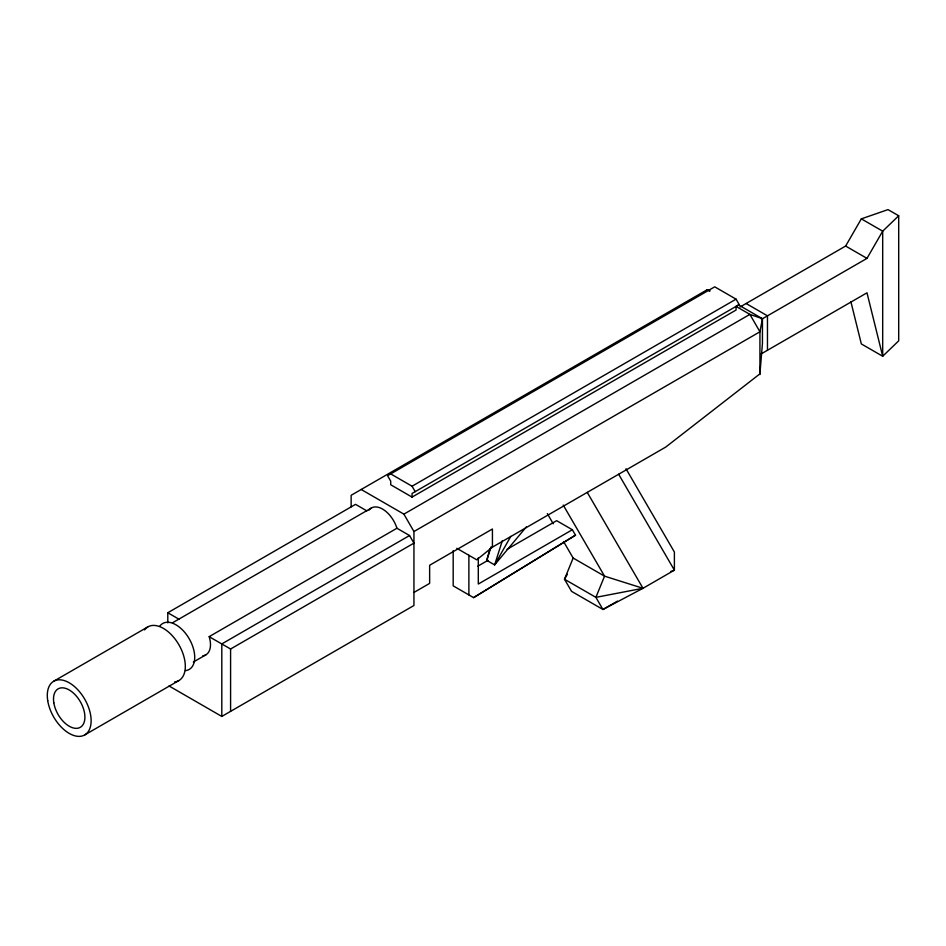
<?xml version="1.0" encoding="UTF-8"?>
<svg xmlns="http://www.w3.org/2000/svg" width="946" height="946" viewBox="0 0 946 946"><rect width="100%" height="100%" fill="white"/><g stroke="black" fill="none" stroke-linecap="round" stroke-linejoin="round"><path stroke-width="1.42" d="M526.354 526.887L494.628 564.892L486.776 560.363L489.898 548.987M486.776 560.363L491.08 546.847M502.373 540.568L494.628 564.892L510.805 536.37M563.556 541.538L573.146 558.045L564.502 579.236L571.55 591.356L602.945 609.484L642.996 588.294L674.392 570.166L674.392 552.038L625.98 468.755M567.352 574.293L564.502 579.236L595.897 597.352L602.945 609.484L617.442 601.124M740.079 306.989L845.641 246.043L861.333 218.857L888.022 209.61L898.7 215.771L898.7 340.844L882.689 356.252L861.333 343.93L850.868 301.632M761.424 319.322L866.985 258.376L882.689 231.179L898.7 215.771M738.578 304.955L762.441 318.731L762.441 343.386L759.934 373.836L665.736 447.068L492.428 547.131L476.737 559.819L456.812 548.313M507.091 549.295L556.65 520.678L572.354 529.748L575.511 535.176L473.591 597.635L453.181 585.858L453.181 550.631M473.591 597.635L575.511 535.176M709.973 290.694L707.182 289.736L351.143 495.29L351.143 506.89M167.797 622.894L167.797 612.748L355.542 504.348L366.894 510.899M53.709 681.238L147.895 626.867M172.503 622.811L371.447 507.967M390.71 473.899L412.054 486.22L736.071 299.161L739.204 304.588L736.071 306.409L736.071 310.028L412.054 497.099L390.71 484.766L390.71 481.147L387.564 475.708L714.715 286.827L736.071 299.161M739.204 304.588L412.054 493.469L412.054 497.099M361.195 489.484L403.895 514.139L749.882 314.379L762.441 318.731L759.934 331.786L759.934 374.569M209.184 636.634L396.93 528.246L409.547 535.531L413.946 543.134L230.588 649.003L209.196 636.705A22.196 12.818 60 0 1 202.787 655.803M169.05 685.98L221.802 716.429L413.946 605.499L413.946 531.534L759.934 331.786L749.882 314.379L736.071 306.409M409.547 535.531L221.802 643.919L221.802 716.429M193.339 662.058L205.897 654.809M84.714 734.936L178.9 680.552M761.152 353.922L866.985 292.811L882.689 356.252L882.689 231.179L861.333 218.857M413.946 592.444L429.638 583.386L429.638 565.259L492.428 529.003L492.428 547.131M477.86 566.169L488.018 560.304M572.354 529.748L478.298 584.037L478.298 557.868M670.679 571.479L674.392 570.166L618.649 474.253M587.253 492.381L642.996 588.294L595.897 597.352L604.553 576.161L563.225 505.081M642.996 588.294L604.553 576.161L573.146 558.045M845.641 246.043L866.985 258.376M746.11 303.512L767.466 315.834L767.466 350.268M707.182 289.736L709.689 291.179M167.797 612.748L179.149 619.299M547.332 513.607L553.233 523.765M412.054 486.22L415.199 491.66M403.895 514.139L413.946 531.534M396.93 528.246L396.528 527.028A22.196 12.818 60 0 0 392.921 519.579L392.164 518.42A22.196 12.818 60 0 0 372.925 507.304L372.168 507.6A22.196 12.818 60 0 0 369.035 510.154M468.885 555.29L468.885 594.916M230.588 649.003L230.588 711.357M159.815 626.122A26.523 15.313 60 0 1 189.224 638.798A26.523 15.313 60 0 1 185.499 670.608M144.525 629.93A31.005 17.903 60 0 1 178.9 644.758A31.005 17.903 60 0 1 174.561 681.936M53.816 702.783A22.196 12.818 60 0 0 79.594 727.675A22.196 12.818 60 0 0 74.214 693.796A22.196 12.818 60 0 0 53.816 702.783M47.726 700.69A31.005 17.903 60 0 0 83.709 735.444A31.005 17.903 60 0 0 76.2 688.132A31.005 17.903 60 0 0 47.726 700.69"/></g></svg>
